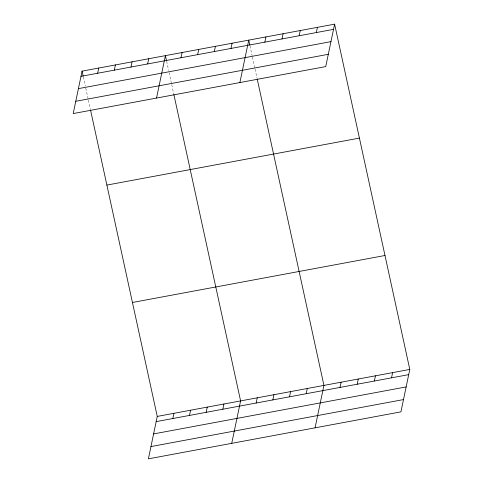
<?xml version="1.0" encoding="UTF-8"?>
<svg xmlns="http://www.w3.org/2000/svg" width="483" height="483" viewBox="0 0 483 483"><rect width="100%" height="100%" fill="white"/><g stroke="black" fill="none" stroke-linecap="round" stroke-linejoin="round"><path stroke-width="0.36" stroke-dasharray="2.42 1.81" d="M249.977 45.788L252.132 55.696M252.446 57.109L254.909 68.435M255.06 69.141L257.065 78.343M166.641 61.293L168.639 70.494M169.104 72.619L171.568 83.939M171.725 84.652L173.729 93.847M83.299 76.803L85.304 86.004M85.769 88.123L88.232 99.45M88.389 100.156L90.387 109.357"/><path stroke-width="0.72" d="M82.068 71.14L73.205 113.571L325.741 66.582L334.61 24.15L82.068 71.14L83.148 76.091M97.644 73.247L98.737 68.037M114.314 70.15L115.401 64.939M130.984 67.046L132.07 61.836M147.647 63.943L148.74 58.733M156.54 98.067L165.403 55.636L166.484 60.586M180.986 57.743L182.073 52.532M197.656 54.639L198.742 49.429M214.319 51.542L215.412 46.332M230.989 48.439L232.075 43.228M90.544 110.064L157.259 416.418L148.39 458.85L400.932 411.86L409.795 369.429L334.61 24.15M239.882 82.557L248.745 40.125L249.826 45.082M172.836 418.526L173.922 413.315M264.829 42.142L265.916 36.931M189.505 415.428L190.592 410.218M282 38.948L283.092 33.738M206.169 412.325L207.261 407.115M299.176 35.754L300.263 30.538M222.838 409.222L223.925 404.011M316.347 32.554L317.434 27.344M231.731 443.346L240.594 400.914L173.88 94.559M256.171 403.021L257.264 397.811M272.841 399.918L273.927 394.708M289.51 396.821L290.597 391.61M306.174 393.717L307.266 388.507M315.067 427.835L323.936 385.404L257.222 79.049M340.02 387.42L341.107 382.21M357.191 384.226L358.277 379.016M374.361 381.033L375.454 375.816M391.538 377.833L392.625 372.622M80.981 76.35L333.518 29.36M78.415 88.631L330.952 41.647M75.771 101.291L328.307 54.301M106.882 185.08L359.418 138.09M132.445 302.479L384.987 255.489M157.259 416.418L409.795 369.429M156.166 421.629L408.709 374.639M153.6 433.915L406.143 386.925M150.956 446.57L403.498 399.58"/></g></svg>
